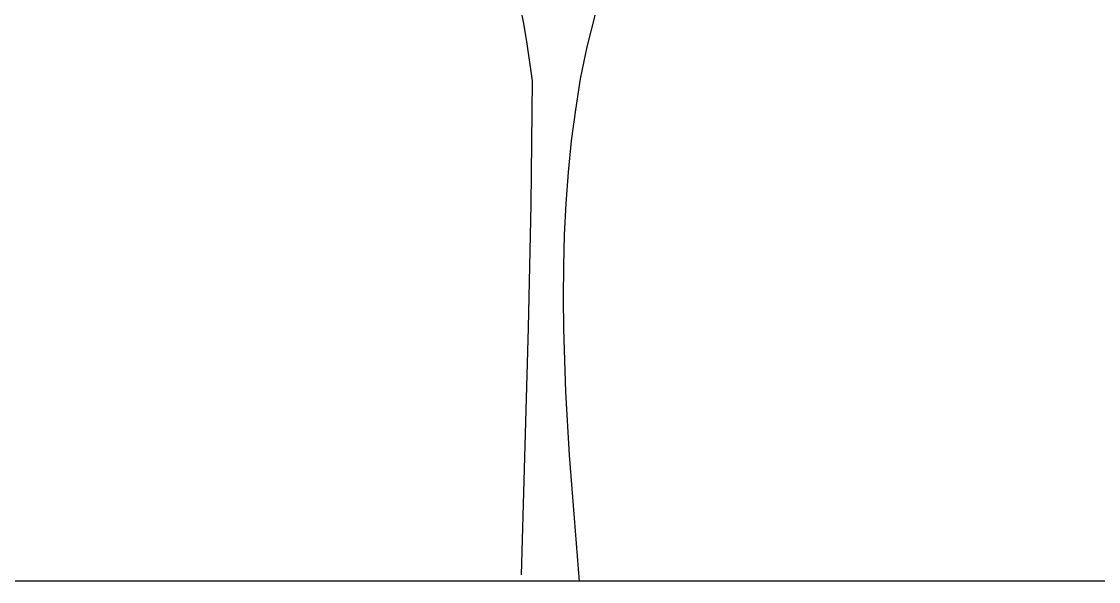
# Model space of a CAD drawing. Header units: metres. Extents: x -0.9 to 19.5, y 0 to 10.1.
# Drawn here: x 5.14 to 11.62, y 0 to 3.36 of the extents above; entities that cross this region are included whole.
import ezdxf

# ---------------------------------------------------------------- set-up
doc = ezdxf.new("R2010")
doc.units = ezdxf.units.M
doc.layers.add('ceco.net 89', color=7, linetype='Continuous')

msp = doc.modelspace()

# ---------------------------------------------------------------- linework, layer by layer
at = {"layer": 'ceco.net 89'}
msp.add_line((0, 0), (17.5078, 0), dxfattribs=at)
at = {"layer": 'ceco.net 89', "flags": 128}
for points in [[(7.653, 4.8291), (7.705, 4.594), (7.7367, 4.4786), (7.7754, 4.3656), (7.8218, 4.2553), (7.8732, 4.1468), (7.98, 3.9312), (8.0296, 3.8218), (8.0727, 3.7101), (8.1077, 3.5956), (8.1361, 3.4788), (8.1595, 3.3608), (8.1796, 3.2424), (8.2146, 3.0053)], [(8.5031, 3.0188), (8.4743, 2.8319), (8.4498, 2.6447), (8.4307, 2.4571), (8.4166, 2.2692), (8.4071, 2.081), (8.4018, 1.8924), (8.4004, 1.7036), (8.4025, 1.5146), (8.4154, 1.1359), (8.4376, 0.7565), (8.4659, 0.3767), (8.4974, -0.0033)]]:
    msp.add_lwpolyline(points, dxfattribs=at)
at = {"layer": 'ceco.net 89', "extrusion": (0, 0, -1), "flags": 128}
for points in [[(-9.1052, 4.4251), (-9.0223, 4.2521), (-8.9768, 4.1675), (-8.9282, 4.0844), (-8.8255, 3.9208), (-8.7751, 3.8386), (-8.7282, 3.7549), (-8.6865, 3.6689), (-8.6502, 3.5805), (-8.6186, 3.4901), (-8.5908, 3.3979), (-8.5438, 3.2097), (-8.5031, 3.0188)], [(-8.2146, 3.0053), (-8.2058, 2.2629), (-8.1908, 1.5207), (-8.1482, 0.0365)]]:
    msp.add_lwpolyline(points, dxfattribs=at)

doc.saveas('drawing.dxf')
